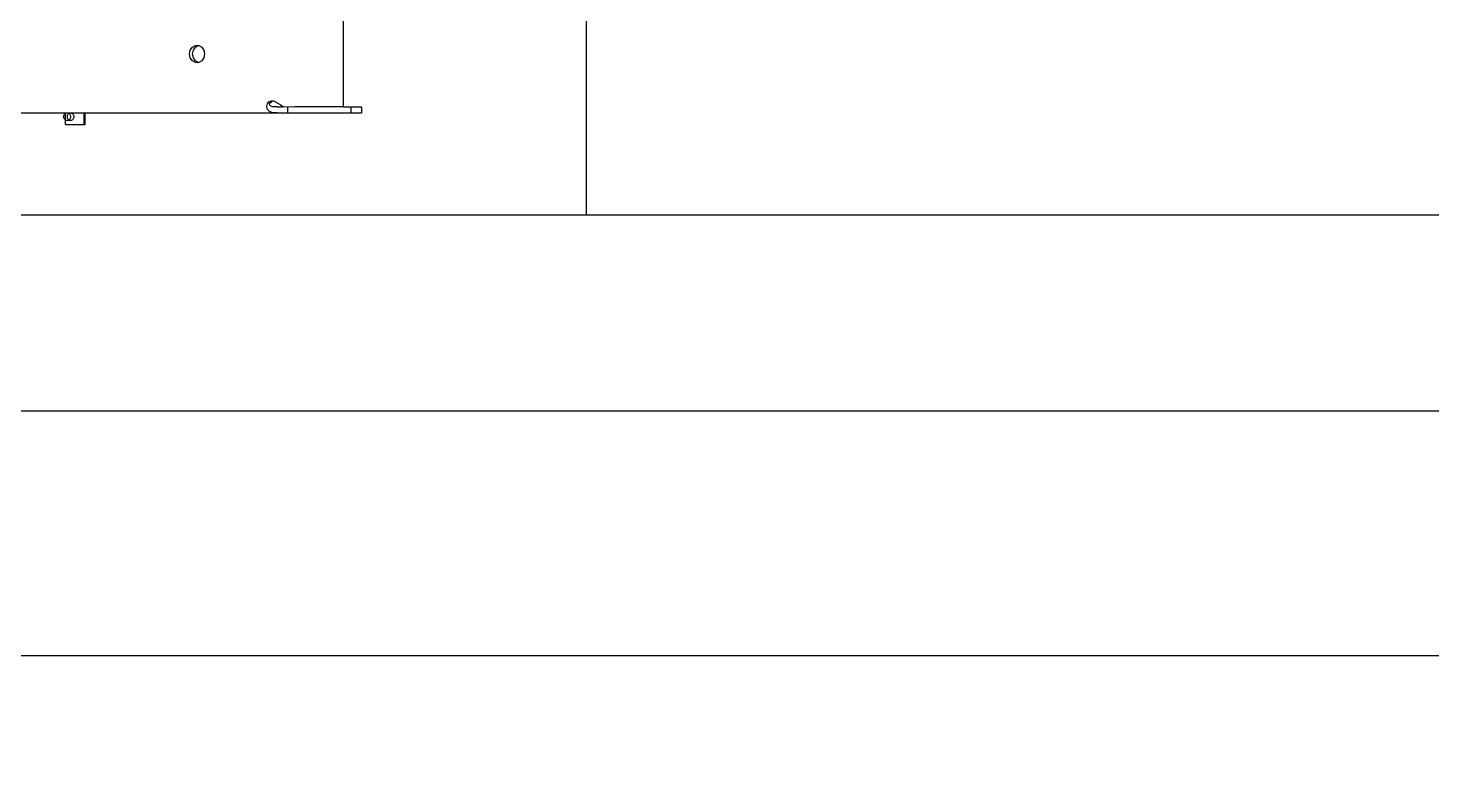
# Model space of a CAD drawing. Header units: millimetres. Extents: x 1084702 to 1166801, y 36632 to 124519.
# Drawn here: x 1098623 to 1099339, y 57142 to 57523 of the extents above; entities that cross this region are included whole.
import ezdxf

# ---------------------------------------------------------------- set-up
doc = ezdxf.new("R2010")
doc.units = ezdxf.units.MM
doc.header["$LTSCALE"] = 250
for name, pattern in [('CENTER', [3, 2.5, -0.25, 0, -0.25]), ('DASHED', [0.75, 0.5, -0.25]), ('PHANTOM', [2.1, 1.25, -0.2, 0.125, -0.2, 0.125, -0.2])]:
    doc.linetypes.add(name, pattern=pattern)
doc.layers.get('0').update_dxf_attribs({"color": 255})

# ---------------------------------------------------------------- blocks, each defined once
blk = doc.blocks.new('PK65002M m platform_top')
at = {"linetype": 'Continuous'}
for p, q in [((-10501.23, 3897.68), (-10501.23, 3891.68)), ((-10491.23, 3897.68), (-10501.23, 3897.68)), ((-10500.47, 3891.68), (-10500.47, 3897.68)), ((-10491.23, 3897.68), (-10491.23, 3891.68)), ((-10642.3, 3888.68), (-10642.3, 3891.68)), ((-10438.35, 3891.68), (-10642.3, 3891.68)), ((-10637.03, 3891.68), (-10637.03, 3888.68)), ((-10604.46, 3888.68), (-10604.46, 3891.68)), ((-10632.93, 3888.68), (-10642.3, 3888.68)), ((-10632.93, 3760.68), (-10632.93, 3888.68)), ((-10632.93, 3888.68), (-10608.06, 3888.68)), ((-10602.21, 3888.41), (-10608.06, 3888.68)), ((-10599.17, 3888.68), (-10602.21, 3888.68)), ((-10600.86, 3887.62), (-10602.21, 3888.41)), ((-10597.68, 3885.68), (-10599.11, 3886.59)), ((-10597.68, 3885.68), (-10595.99, 3885.68)), ((-10594.96, 3886.06), (-10595.99, 3885.68)), ((-10561.73, 3859.73), (-10562.11, 3861.68)), ((-10559.14, 3866.07), (-10558.29, 3866.17)), ((-10556.44, 3863.63), (-10556.06, 3861.68)), ((-10556.06, 3861.68), (-10556.44, 3859.73)), ((-10554.85, 3863.63), (-10554.47, 3861.68)), ((-10554.47, 3861.68), (-10554.85, 3859.73)), ((-10557.44, 3857.29), (-10558.29, 3857.18))]:
    blk.add_line(p, q, dxfattribs=at)
for points in [[(-10599.17, 3891.68), (-10597.93, 3891.66), (-10596.55, 3891.51)], [(-10596.55, 3891.51), (-10595.25, 3890.99), (-10594.27, 3889.92)], [(-10493.58, 3891.68), (-10493.86, 3891.7), (-10494.14, 3891.78), (-10494.43, 3891.91), (-10494.7, 3892.09), (-10494.95, 3892.32), (-10495.16, 3892.59), (-10495.33, 3892.89), (-10495.44, 3893.2), (-10495.49, 3893.52), (-10495.49, 3893.84), (-10495.44, 3894.15), (-10495.33, 3894.46), (-10495.16, 3894.76), (-10494.95, 3895.03), (-10494.7, 3895.26), (-10494.43, 3895.44), (-10494.14, 3895.57), (-10493.86, 3895.65), (-10493.58, 3895.68)], [(-10491.99, 3891.68), (-10492.32, 3891.71), (-10492.64, 3891.83), (-10492.94, 3892.02), (-10493.2, 3892.27), (-10493.41, 3892.58), (-10493.57, 3892.93), (-10493.66, 3893.3), (-10493.69, 3893.7), (-10493.65, 3894.09), (-10493.55, 3894.46), (-10493.39, 3894.81), (-10493.17, 3895.12), (-10492.91, 3895.36), (-10492.61, 3895.54), (-10492.29, 3895.65), (-10491.95, 3895.68)], [(-10493.58, 3895.68), (-10493.32, 3895.65), (-10493.06, 3895.57), (-10492.83, 3895.44), (-10492.63, 3895.26), (-10492.45, 3895.03), (-10492.31, 3894.76), (-10492.21, 3894.46), (-10492.14, 3894.15), (-10492.11, 3893.84), (-10492.11, 3893.52), (-10492.14, 3893.2), (-10492.21, 3892.89), (-10492.31, 3892.59), (-10492.45, 3892.32), (-10492.63, 3892.09), (-10492.83, 3891.91), (-10493.06, 3891.78), (-10493.32, 3891.7), (-10493.58, 3891.68)], [(-10491.95, 3895.68), (-10491.61, 3895.62), (-10491.27, 3895.49), (-10490.97, 3895.27), (-10490.71, 3894.99), (-10490.51, 3894.65), (-10490.37, 3894.27), (-10490.3, 3893.87), (-10490.31, 3893.45), (-10490.38, 3893.05), (-10490.53, 3892.67), (-10490.74, 3892.33), (-10491, 3892.06), (-10491.31, 3891.85), (-10491.64, 3891.72), (-10491.99, 3891.68)], [(-10599.11, 3886.59), (-10600.65, 3887.5), (-10600.86, 3887.62)], [(-10599.17, 3888.68), (-10598.02, 3888.67), (-10596.9, 3888.59), (-10595.97, 3888.32), (-10595.39, 3887.8), (-10595.32, 3887.09), (-10595.73, 3886.38), (-10596.54, 3885.87)], [(-10594.27, 3889.92), (-10593.91, 3888.46), (-10594.19, 3887.06), (-10594.96, 3886.06)], [(-10562.11, 3861.68), (-10561.73, 3863.63), (-10560.67, 3865.2), (-10559.14, 3866.07)], [(-10559.09, 3866.07), (-10559.03, 3866.07), (-10557.5, 3865.2), (-10556.44, 3863.63)], [(-10558.29, 3866.17), (-10557.44, 3866.07), (-10555.91, 3865.2), (-10554.85, 3863.63)], [(-10558.29, 3857.18), (-10559.14, 3857.29), (-10560.67, 3858.16), (-10561.73, 3859.73)], [(-10556.44, 3859.73), (-10557.5, 3858.16), (-10559.03, 3857.29)], [(-10554.85, 3859.73), (-10555.91, 3858.16), (-10557.44, 3857.29)]]:
    blk.add_lwpolyline(points, dxfattribs=at)
blk = doc.blocks.new('1-deck_B4_1')
for p, q in [((73729.59, 23019.42), (90129.59, 23019.42)), ((73629.59, 22919.42), (91729.59, 22919.42)), ((73816.47, 22794.42), (92187.98, 22794.42))]:
    blk.add_line(p, q)
at = {"linetype": 'DASHED'}
blk.add_lwpolyline([(81144.59, 23019.42), (81144.59, 23169.42)], dxfattribs=at)
at = {"linetype": 'PHANTOM'}
blk.add_arc((82819.59, 22919.42), 2055, 180, 359.90549, dxfattribs=at)
at = {"linetype": 'CENTER', "rotation": 180}
blk.add_blockref('PK65002M m platform_top', (70387.47, 26963.11), dxfattribs=at)

msp = doc.modelspace()

# ---------------------------------------------------------------- block references
msp.add_blockref('1-deck_B4_1', (1017763.01, 34408.58))

doc.saveas('drawing.dxf')
